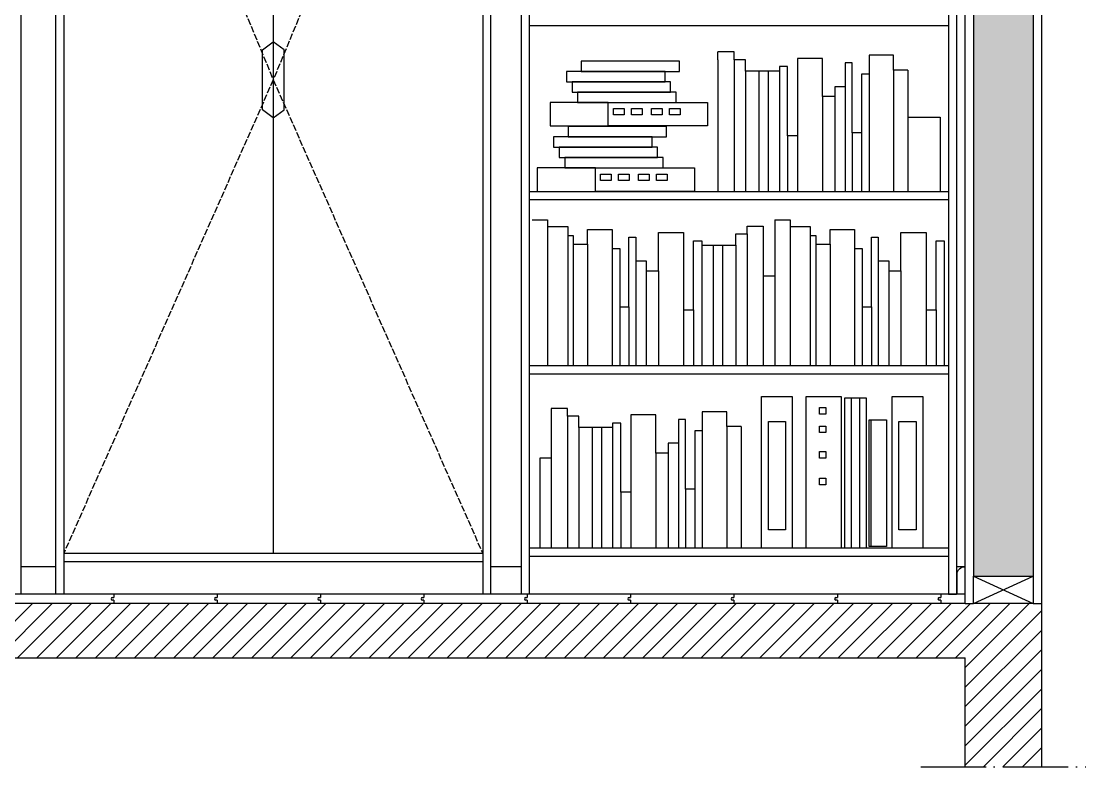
# Model space of a CAD drawing. Header units: millimetres. Extents: x 3258 to 5904, y 891 to 1994.
# Drawn here: x 4204.7 to 4400.3, y 1236.9 to 1373.9 of the extents above; entities that cross this region are included whole.
import ezdxf

# ---------------------------------------------------------------- set-up
doc = ezdxf.new("R2010")
doc.units = ezdxf.units.MM
doc.header["$LTSCALE"] = 0.5
doc.linetypes.add('ACAD_ISO02W100', pattern=[15, 12, -3])
doc.linetypes.add('ACAD_ISO04W100', pattern=[30, 24, -3, 0, -3])
for name, color, linetype in [('22££arredo', 250, 'Continuous'), ('22££cont trav', 140, 'Continuous'), ('22££porte e finestre', 232, 'Continuous'), ('22££retini', 13, 'Continuous'), ('22££sez par', 102, 'Continuous'), ('22££trattaggio porte e arredi', 210, 'Continuous'), ('22££tratto punto proseguimento', 3, 'ACAD_ISO04W100')]:
    doc.layers.add(name, color=color, linetype=linetype)

msp = doc.modelspace()

# ---------------------------------------------------------------- hatches: boundary and pattern name
at = {"layer": '22££retini'}
h = msp.add_hatch(dxfattribs=at)
h.set_pattern_fill('HONEY', color=256, scale=0.39)
h.set_pattern_definition([(0, (-14.6336, 1.8301), (1.857375, 1.07235595), [1.23825, -2.4765]), (120, (-14.6336, 1.8301), (-1.857375, 1.07235596), [1.23825, -2.4765]), (60, (-14.6336, 1.8301), (4e-09, 2.1447119), [-2.4765, 1.23825])])
h.paths.add_polyline_path([(4379.69, 1346.64), (4390.69, 1346.64), (4390.69, 1486.87), (4379.69, 1486.87)])
h.paths.add_polyline_path([(4390.69, 1346.64), (4379.69, 1346.64), (4379.69, 1271.94), (4390.69, 1271.94)])
h = msp.add_hatch(dxfattribs=at)
h.set_pattern_fill('ANSI31', color=256, scale=0.8)
h.set_pattern_definition([(45, (-14.6336, 1.83), (-1.7960512, 1.7960512), [])])
h.paths.add_polyline_path([(4097.19, 1256.94), (4097.19, 1236.94), (4103.19, 1236.94), (4103.19, 1256.94), (4378.19, 1256.94), (4378.19, 1236.94), (4392.19, 1236.94), (4392.19, 1256.94), (4392.19, 1266.94), (4085.37, 1266.94), (4085.37, 1256.94)])

# ---------------------------------------------------------------- linework, layer by layer
at = {"layer": '22££arredo'}
for p, q in [((4296.62, 1268.64), (4296.62, 1470.64)), ((4298.12, 1268.64), (4298.12, 1470.64)), ((4375.12, 1470.64), (4375.12, 1268.64)), ((4376.62, 1470.64), (4376.62, 1268.64)), ((4211, 1457.64), (4211, 1268.64)), ((4212.5, 1456.14), (4212.5, 1268.64)), ((4251, 1456.14), (4251, 1276.14)), ((4289.5, 1456.14), (4289.5, 1268.64)), ((4291, 1268.64), (4291, 1457.64)), ((4298.12, 1373.14), (4375.12, 1373.14)), ((4335.71, 1368.25), (4332.74, 1368.25)), ((4332.74, 1366.83), (4332.74, 1368.25)), ((4335.71, 1366.83), (4335.71, 1368.25)), ((4325.68, 1366.58), (4307.58, 1366.58)), ((4307.58, 1366.58), (4307.58, 1364.68)), ((4325.68, 1364.68), (4325.68, 1366.58)), ((4332.74, 1366.83), (4332.74, 1342.64)), ((4337.79, 1366.83), (4335.71, 1366.83)), ((4335.71, 1366.83), (4335.71, 1342.64)), ((4337.79, 1364.75), (4337.79, 1366.83)), ((4351.99, 1367.06), (4347.38, 1367.06)), ((4347.38, 1367.06), (4347.38, 1342.64)), ((4351.99, 1360.07), (4351.99, 1367.06)), ((4357.42, 1366.24), (4356.15, 1366.24)), ((4356.15, 1366.24), (4356.15, 1342.64)), ((4357.42, 1353.4), (4357.42, 1366.24)), ((4365.01, 1367.64), (4360.52, 1367.64)), ((4360.52, 1367.64), (4360.52, 1342.64)), ((4365.01, 1364.93), (4365.01, 1367.64)), ((4323.02, 1364.68), (4304.92, 1364.68)), ((4304.92, 1364.68), (4304.92, 1362.78)), ((4307.58, 1364.68), (4325.68, 1364.68)), ((4323.02, 1362.78), (4323.02, 1364.68)), ((4340.25, 1364.75), (4337.79, 1364.75)), ((4337.79, 1364.75), (4337.79, 1342.64)), ((4341.96, 1364.75), (4340.25, 1364.75)), ((4340.25, 1364.75), (4340.25, 1342.64)), ((4344.04, 1364.75), (4341.96, 1364.75)), ((4341.96, 1364.75), (4341.96, 1342.64)), ((4345.52, 1365.57), (4344.04, 1365.57)), ((4344.04, 1365.57), (4344.04, 1342.64)), ((4345.52, 1352.86), (4345.52, 1365.57)), ((4360.52, 1364.16), (4359.13, 1364.16)), ((4359.13, 1364.16), (4359.13, 1342.64)), ((4367.64, 1364.93), (4365.01, 1364.93)), ((4365.01, 1364.93), (4365.01, 1342.64)), ((4367.64, 1364.93), (4367.64, 1342.64)), ((4304.92, 1362.78), (4323.02, 1362.78)), ((4324.04, 1362.78), (4305.93, 1362.78)), ((4305.93, 1362.78), (4305.93, 1360.89)), ((4324.04, 1360.89), (4324.04, 1362.78)), ((4356.15, 1361.85), (4354.22, 1361.85)), ((4354.22, 1361.85), (4354.22, 1342.64)), ((4305.93, 1360.89), (4324.04, 1360.89)), ((4325.05, 1360.89), (4306.95, 1360.89)), ((4306.95, 1360.89), (4306.95, 1358.99)), ((4325.05, 1358.99), (4325.05, 1360.89)), ((4354.22, 1360.07), (4351.99, 1360.07)), ((4351.99, 1360.07), (4351.99, 1342.64)), ((4301.91, 1358.99), (4301.91, 1354.68)), ((4312.59, 1358.99), (4301.91, 1358.99)), ((4306.95, 1358.99), (4325.05, 1358.99)), ((4312.59, 1358.99), (4330.81, 1358.99)), ((4312.59, 1354.68), (4312.59, 1358.99)), ((4312.59, 1354.68), (4312.59, 1358.99)), ((4330.81, 1358.99), (4330.81, 1354.68)), ((4367.64, 1356.27), (4373.62, 1356.27)), ((4373.62, 1356.27), (4373.62, 1342.64)), ((4301.91, 1354.68), (4312.59, 1354.68)), ((4323.3, 1354.53), (4305.2, 1354.53)), ((4305.2, 1354.53), (4305.2, 1352.64)), ((4330.81, 1354.68), (4312.59, 1354.68)), ((4323.3, 1352.64), (4323.3, 1354.53)), ((4302.54, 1352.64), (4302.54, 1350.74)), ((4320.64, 1352.64), (4302.54, 1352.64)), ((4305.2, 1352.64), (4323.3, 1352.64)), ((4320.64, 1350.74), (4320.64, 1352.64)), ((4347.38, 1352.86), (4345.52, 1352.86)), ((4345.52, 1352.86), (4345.52, 1342.64)), ((4359.13, 1353.4), (4357.42, 1353.4)), ((4357.42, 1353.4), (4357.42, 1342.64)), ((4302.54, 1350.74), (4320.64, 1350.74)), ((4303.55, 1350.74), (4303.55, 1348.84)), ((4321.65, 1350.74), (4303.55, 1350.74)), ((4321.65, 1348.84), (4321.65, 1350.74)), ((4303.55, 1348.84), (4321.65, 1348.84)), ((4322.67, 1348.84), (4304.57, 1348.84)), ((4304.57, 1348.84), (4304.57, 1346.94)), ((4322.67, 1346.94), (4322.67, 1348.84)), ((4299.53, 1346.94), (4299.53, 1342.64)), ((4310.21, 1346.94), (4299.53, 1346.94)), ((4304.57, 1346.94), (4322.67, 1346.94)), ((4310.21, 1346.94), (4328.43, 1346.94)), ((4310.21, 1342.64), (4310.21, 1346.94)), ((4310.21, 1342.64), (4310.21, 1346.94)), ((4328.43, 1346.94), (4328.43, 1342.64)), ((4298.12, 1342.64), (4375.12, 1342.64)), ((4299.53, 1342.64), (4310.21, 1342.64)), ((4328.43, 1342.64), (4310.21, 1342.64)), ((4298.12, 1341.14), (4375.12, 1341.14)), ((4298.6, 1337.38), (4301.42, 1337.38)), ((4301.42, 1337.38), (4301.42, 1310.64)), ((4343.17, 1337.38), (4345.99, 1337.38)), ((4343.17, 1337.38), (4343.17, 1310.64)), ((4345.99, 1337.38), (4345.99, 1310.64)), ((4301.42, 1336.2), (4305.14, 1336.2)), ((4305.14, 1336.2), (4305.14, 1310.64)), ((4305.14, 1334.51), (4306.16, 1334.51)), ((4306.16, 1334.51), (4306.16, 1310.64)), ((4308.79, 1332.93), (4308.79, 1335.64)), ((4308.79, 1335.64), (4313.29, 1335.64)), ((4313.29, 1335.64), (4313.29, 1310.64)), ((4321.81, 1328.07), (4321.81, 1335.06)), ((4321.81, 1335.06), (4326.42, 1335.06)), ((4326.42, 1335.06), (4326.42, 1310.64)), ((4336.01, 1332.75), (4336.01, 1334.83)), ((4336.01, 1334.83), (4338.09, 1334.83)), ((4338.09, 1334.83), (4338.09, 1336.25)), ((4338.09, 1336.25), (4341.07, 1336.25)), ((4338.09, 1334.83), (4338.09, 1310.64)), ((4341.07, 1336.25), (4341.07, 1310.64)), ((4345.99, 1336.2), (4349.71, 1336.2)), ((4349.71, 1336.2), (4349.71, 1310.64)), ((4349.71, 1334.51), (4350.73, 1334.51)), ((4350.73, 1334.51), (4350.73, 1310.64)), ((4353.36, 1332.93), (4353.36, 1335.64)), ((4353.36, 1335.64), (4357.85, 1335.64)), ((4357.85, 1335.64), (4357.85, 1310.64)), ((4366.38, 1328.07), (4366.38, 1335.06)), ((4366.38, 1335.06), (4370.99, 1335.06)), ((4370.99, 1335.06), (4370.99, 1310.64)), ((4306.16, 1332.93), (4308.79, 1332.93)), ((4308.79, 1332.93), (4308.79, 1310.64)), ((4316.39, 1321.4), (4316.39, 1334.24)), ((4316.39, 1334.24), (4317.65, 1334.24)), ((4317.65, 1334.24), (4317.65, 1310.64)), ((4328.28, 1320.86), (4328.28, 1333.57)), ((4328.28, 1333.57), (4329.77, 1333.57)), ((4329.77, 1333.57), (4329.77, 1310.64)), ((4329.77, 1332.75), (4331.85, 1332.75)), ((4331.85, 1332.75), (4331.85, 1310.64)), ((4331.85, 1332.75), (4333.56, 1332.75)), ((4333.56, 1332.75), (4333.56, 1310.64)), ((4333.56, 1332.75), (4336.01, 1332.75)), ((4336.01, 1332.75), (4336.01, 1310.64)), ((4350.73, 1332.93), (4353.36, 1332.93)), ((4353.36, 1332.93), (4353.36, 1310.64)), ((4360.95, 1321.4), (4360.95, 1334.24)), ((4360.95, 1334.24), (4362.22, 1334.24)), ((4362.22, 1334.24), (4362.22, 1310.64)), ((4372.85, 1320.86), (4372.85, 1333.57)), ((4372.85, 1333.57), (4374.34, 1333.57)), ((4374.34, 1333.57), (4374.34, 1310.64)), ((4313.29, 1332.16), (4314.68, 1332.16)), ((4314.68, 1332.16), (4314.68, 1310.64)), ((4357.85, 1332.16), (4359.25, 1332.16)), ((4359.25, 1332.16), (4359.25, 1310.64)), ((4317.65, 1329.85), (4319.58, 1329.85)), ((4319.58, 1329.85), (4319.58, 1310.64)), ((4362.22, 1329.85), (4364.15, 1329.85)), ((4364.15, 1329.85), (4364.15, 1310.64)), ((4319.58, 1328.07), (4321.81, 1328.07)), ((4321.81, 1328.07), (4321.81, 1310.64)), ((4341.07, 1327.11), (4343.17, 1327.11)), ((4364.15, 1328.07), (4366.38, 1328.07)), ((4366.38, 1328.07), (4366.38, 1310.64)), ((4314.68, 1321.4), (4316.39, 1321.4)), ((4316.39, 1321.4), (4316.39, 1310.64)), ((4326.42, 1320.86), (4328.28, 1320.86)), ((4328.28, 1320.86), (4328.28, 1310.64)), ((4359.25, 1321.4), (4360.95, 1321.4)), ((4360.95, 1321.4), (4360.95, 1310.64)), ((4370.99, 1320.86), (4372.85, 1320.86)), ((4372.85, 1320.86), (4372.85, 1310.64)), ((4298.12, 1310.64), (4375.12, 1310.64)), ((4298.12, 1309.14), (4375.12, 1309.14)), ((4340.78, 1304.96), (4346.39, 1304.96)), ((4340.78, 1277.14), (4340.78, 1304.96)), ((4346.39, 1304.96), (4346.39, 1277.14)), ((4348.99, 1304.98), (4355.41, 1304.98)), ((4348.99, 1277.14), (4348.99, 1304.98)), ((4355.41, 1304.98), (4355.41, 1277.14)), ((4356.09, 1304.73), (4358.79, 1304.73)), ((4356.09, 1277.14), (4356.09, 1304.73)), ((4357.28, 1304.73), (4359.98, 1304.73)), ((4357.28, 1277.14), (4357.28, 1304.73)), ((4358.79, 1304.73), (4358.79, 1277.14)), ((4359.98, 1304.73), (4359.98, 1277.14)), ((4364.78, 1304.96), (4370.39, 1304.96)), ((4364.78, 1277.14), (4364.78, 1304.96)), ((4370.39, 1304.96), (4370.39, 1277.14)), ((4305.07, 1302.75), (4302.09, 1302.75)), ((4302.09, 1302.75), (4302.09, 1277.14)), ((4305.07, 1301.33), (4305.07, 1302.75)), ((4307.15, 1301.33), (4305.07, 1301.33)), ((4305.07, 1301.33), (4305.07, 1277.14)), ((4307.15, 1299.25), (4307.15, 1301.33)), ((4321.35, 1301.56), (4316.74, 1301.56)), ((4316.74, 1301.56), (4316.74, 1277.14)), ((4321.35, 1294.57), (4321.35, 1301.56)), ((4334.37, 1302.14), (4329.87, 1302.14)), ((4329.87, 1302.14), (4329.87, 1277.14)), ((4334.37, 1299.43), (4334.37, 1302.14)), ((4351.4, 1301.72), (4351.4, 1302.92)), ((4351.4, 1302.92), (4352.6, 1302.92)), ((4352.6, 1301.72), (4351.4, 1301.72)), ((4352.6, 1302.92), (4352.6, 1301.72)), ((4309.6, 1299.25), (4307.15, 1299.25)), ((4307.15, 1299.25), (4307.15, 1277.14)), ((4311.31, 1299.25), (4309.6, 1299.25)), ((4309.6, 1299.25), (4309.6, 1277.14)), ((4313.39, 1299.25), (4311.31, 1299.25)), ((4311.31, 1299.25), (4311.31, 1277.14)), ((4314.88, 1300.07), (4313.39, 1300.07)), ((4313.39, 1300.07), (4313.39, 1277.14)), ((4314.88, 1287.36), (4314.88, 1300.07)), ((4326.77, 1300.74), (4325.51, 1300.74)), ((4325.51, 1300.74), (4325.51, 1277.14)), ((4326.77, 1287.9), (4326.77, 1300.74)), ((4337, 1299.43), (4334.37, 1299.43)), ((4334.37, 1299.43), (4334.37, 1277.14)), ((4337, 1299.43), (4337, 1277.14)), ((4342.01, 1300.34), (4345.16, 1300.34)), ((4342.01, 1280.46), (4342.01, 1300.34)), ((4345.16, 1300.34), (4345.16, 1280.46)), ((4351.4, 1298.33), (4351.4, 1299.53)), ((4351.4, 1299.53), (4352.6, 1299.53)), ((4352.6, 1299.53), (4352.6, 1298.33)), ((4360.55, 1300.68), (4363.71, 1300.68)), ((4360.55, 1277.39), (4360.55, 1300.68)), ((4360.9, 1300.68), (4363.6, 1300.68)), ((4360.9, 1277.39), (4360.9, 1300.68)), ((4363.71, 1300.68), (4363.71, 1277.39)), ((4366.01, 1300.34), (4369.16, 1300.34)), ((4366.01, 1280.46), (4366.01, 1300.34)), ((4369.16, 1300.34), (4369.16, 1280.46)), ((4329.87, 1298.66), (4328.48, 1298.66)), ((4328.48, 1298.66), (4328.48, 1277.14)), ((4352.6, 1298.33), (4351.4, 1298.33)), ((4325.51, 1296.35), (4323.58, 1296.35)), ((4323.58, 1296.35), (4323.58, 1277.14)), ((4302.09, 1293.61), (4299.99, 1293.61)), ((4299.99, 1293.61), (4299.99, 1277.14)), ((4323.58, 1294.57), (4321.35, 1294.57)), ((4321.35, 1294.57), (4321.35, 1277.14)), ((4351.4, 1293.63), (4351.4, 1294.83)), ((4351.4, 1294.83), (4352.6, 1294.83)), ((4352.6, 1293.63), (4351.4, 1293.63)), ((4352.6, 1294.83), (4352.6, 1293.63)), ((4351.4, 1288.74), (4351.4, 1289.94)), ((4351.4, 1289.94), (4352.6, 1289.94)), ((4352.6, 1289.94), (4352.6, 1288.74)), ((4328.48, 1287.9), (4326.77, 1287.9)), ((4326.77, 1287.9), (4326.77, 1277.14)), ((4352.6, 1288.74), (4351.4, 1288.74)), ((4316.74, 1287.36), (4314.88, 1287.36)), ((4314.88, 1287.36), (4314.88, 1277.14)), ((4345.16, 1280.46), (4342.01, 1280.46)), ((4369.16, 1280.46), (4366.01, 1280.46)), ((4212.5, 1276.14), (4289.5, 1276.14)), ((4298.12, 1277.14), (4375.12, 1277.14)), ((4363.71, 1277.39), (4360.55, 1277.39)), ((4363.6, 1277.39), (4360.9, 1277.39)), ((4212.5, 1274.64), (4289.5, 1274.64)), ((4298.12, 1275.64), (4375.12, 1275.64)), ((4211, 1273.64), (4204.69, 1273.64)), ((4296.62, 1273.64), (4291, 1273.64)), ((4378.19, 1273.64), (4376.62, 1273.64)), ((4221.44, 1268.04), (4221.69, 1268.04)), ((4221.69, 1268.64), (4221.69, 1268.04)), ((4240.44, 1268.04), (4240.69, 1268.04)), ((4240.69, 1268.64), (4240.69, 1268.04)), ((4259.44, 1268.04, 0), (4259.69, 1268.04, 0)), ((4259.69, 1268.64, 0), (4259.69, 1268.04, 0)), ((4278.44, 1268.04, 0), (4278.69, 1268.04, 0)), ((4278.69, 1268.64, 0), (4278.69, 1268.04, 0)), ((4376.62, 1268.64), (4296.62, 1268.64)), ((4297.44, 1268.04, 0), (4297.69, 1268.04, 0)), ((4297.69, 1268.64, 0), (4297.69, 1268.04, 0)), ((4316.44, 1268.04, 0), (4316.69, 1268.04, 0)), ((4316.69, 1268.64, 0), (4316.69, 1268.04, 0)), ((4335.44, 1268.04, 0), (4335.69, 1268.04, 0)), ((4335.69, 1268.64, 0), (4335.69, 1268.04, 0)), ((4354.44, 1268.04, 0), (4354.69, 1268.04, 0)), ((4354.69, 1268.64, 0), (4354.69, 1268.04, 0)), ((4373.44, 1268.04, 0), (4373.69, 1268.04, 0)), ((4373.69, 1268.64, 0), (4373.69, 1268.04, 0)), ((4375.12, 1268.64), (4376.62, 1268.64)), ((4221.69, 1267.54), (4221.44, 1267.54)), ((4221.69, 1267.54), (4221.69, 1266.94)), ((4240.69, 1267.54), (4240.44, 1267.54)), ((4240.69, 1267.54), (4240.69, 1266.94)), ((4259.69, 1267.54, 0), (4259.44, 1267.54, 0)), ((4259.69, 1267.54, 0), (4259.69, 1266.94, 0)), ((4278.69, 1267.54, 0), (4278.44, 1267.54, 0)), ((4278.69, 1267.54, 0), (4278.69, 1266.94, 0)), ((4297.69, 1267.54, 0), (4297.44, 1267.54, 0)), ((4297.69, 1267.54, 0), (4297.69, 1266.94, 0)), ((4316.69, 1267.54, 0), (4316.44, 1267.54, 0)), ((4316.69, 1267.54, 0), (4316.69, 1266.94, 0)), ((4335.69, 1267.54, 0), (4335.44, 1267.54, 0)), ((4335.69, 1267.54, 0), (4335.69, 1266.94, 0)), ((4354.69, 1267.54, 0), (4354.44, 1267.54, 0)), ((4354.69, 1267.54, 0), (4354.69, 1266.94, 0)), ((4373.69, 1267.54, 0), (4373.44, 1267.54, 0)), ((4373.69, 1267.54, 0), (4373.69, 1266.94, 0))]:
    msp.add_line(p, q, dxfattribs=at)
for points in [[(4251, 1356.14), (4249, 1357.64), (4249, 1368.64), (4251, 1370.14)], [(4251, 1356.14), (4253, 1357.64), (4253, 1368.64), (4251, 1370.14)]]:
    msp.add_lwpolyline(points, dxfattribs=at)
for points in [[(4315.5, 1357.86), (4315.5, 1356.7), (4313.56, 1356.7), (4313.56, 1357.86)], [(4318.79, 1357.86), (4318.79, 1356.7), (4316.85, 1356.7), (4316.85, 1357.86)], [(4322.47, 1357.86), (4322.47, 1356.7), (4320.54, 1356.7), (4320.54, 1357.86)], [(4325.77, 1357.86), (4325.77, 1356.7), (4323.83, 1356.7), (4323.83, 1357.86)], [(4313.12, 1345.82), (4313.12, 1344.65), (4311.18, 1344.65), (4311.18, 1345.82)], [(4316.41, 1345.82), (4316.41, 1344.65), (4314.47, 1344.65), (4314.47, 1345.82)], [(4320.09, 1345.82), (4320.09, 1344.65), (4318.15, 1344.65), (4318.15, 1345.82)], [(4323.39, 1345.82), (4323.39, 1344.65), (4321.45, 1344.65), (4321.45, 1345.82)]]:
    msp.add_lwpolyline(points, close=True, dxfattribs=at)
msp.add_lwpolyline([(4376.7, 1268.64), (4376.7, 1272.32, -0.45138), (4378.19, 1273.64, -175.263079)], format="xyb", dxfattribs=at)
at = {"layer": '22££arredo', "elevation": 0}
msp.add_lwpolyline([(4378.19, 1268.64), (4103.19, 1268.64)], dxfattribs=at)
at = {"layer": '22££arredo'}
for centre in [(4221.44, 1267.79), (4240.44, 1267.79), (4259.44, 1267.79, 0), (4278.44, 1267.79, 0), (4297.44, 1267.79, 0), (4316.44, 1267.79, 0), (4335.44, 1267.79, 0), (4354.44, 1267.79, 0), (4373.44, 1267.79, 0)]:
    msp.add_arc(centre, 0.25, 90, 270, dxfattribs=at)
at = {"layer": '22££cont trav'}
for p, q in [((4379.69, 1271.94), (4390.69, 1266.94)), ((4379.69, 1266.94), (4390.69, 1271.94))]:
    msp.add_line(p, q, dxfattribs=at)
msp.add_lwpolyline([(4379.69, 1271.94), (4390.69, 1271.94), (4390.69, 1266.94), (4379.69, 1266.94)], close=True, dxfattribs=at)
at = {"layer": '22££porte e finestre'}
msp.add_line((4204.69, 1268.64), (4204.69, 1471.47), dxfattribs=at)
at = {"layer": '22££sez par'}
for p, q in [((4392.19, 1501.87), (4392.19, 1236.94)), ((4378.19, 1266.94), (4378.19, 1491.87)), ((4379.69, 1486.87), (4379.69, 1346.64)), ((4390.69, 1486.87), (4390.69, 1346.64)), ((4379.69, 1346.64), (4379.69, 1271.94)), ((4390.69, 1346.64), (4390.69, 1271.94)), ((4378.19, 1266.94), (4379.69, 1266.94)), ((4390.69, 1266.94), (4392.19, 1266.94)), ((4378.19, 1236.94), (4378.19, 1256.94))]:
    msp.add_line(p, q, dxfattribs=at)
at = {"layer": '22££sez par', "elevation": 0}
for points in [[(4378.19, 1266.94), (4103.19, 1266.94)], [(4103.19, 1256.94), (4378.19, 1256.94)]]:
    msp.add_lwpolyline(points, dxfattribs=at)
at = {"layer": '22££trattaggio porte e arredi', "linetype": 'ACAD_ISO02W100', "ltscale": 0.2}
for p, q in [((4212.5, 1456.14), (4251, 1363.14)), ((4289.5, 1456.14), (4251, 1363.14)), ((4251, 1363.14), (4212.5, 1276.14)), ((4251, 1363.14), (4289.5, 1276.14))]:
    msp.add_line(p, q, dxfattribs=at)
at = {"layer": '22££tratto punto proseguimento'}
msp.add_line((4370.03, 1236.94), (4400.35, 1236.94), dxfattribs=at)

doc.saveas('drawing.dxf')
